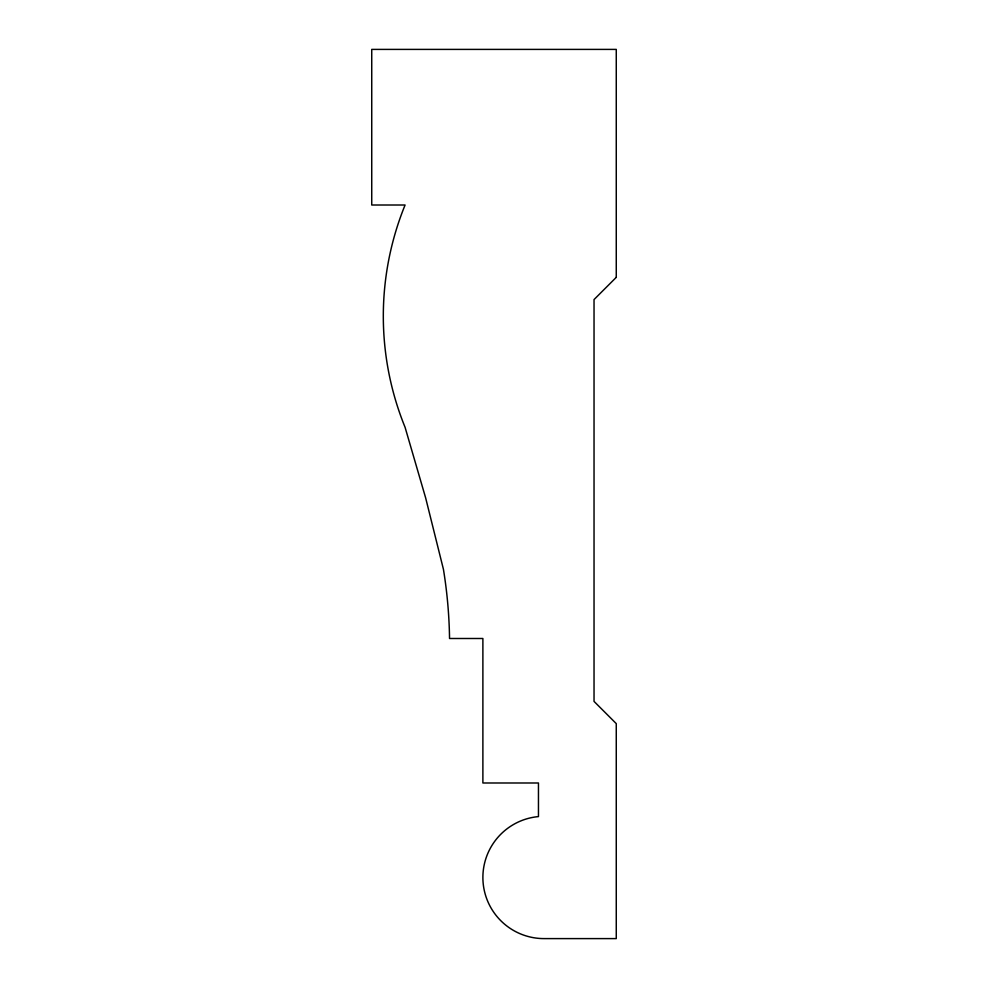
<?xml version="1.0" encoding="UTF-8"?>
<svg xmlns="http://www.w3.org/2000/svg" width="988" height="988" viewBox="0 0 988 988"><rect width="100%" height="100%" fill="white"/><g stroke="black" fill="none" stroke-linecap="round" stroke-linejoin="round"><path stroke-width="1.48" d="M616.265 277.344L594.035 299.574L594.035 701.394L616.265 723.624L616.265 938.6L544.018 938.6A61.133 61.133 0 0 1 482.947 880.246A61.133 61.133 0 0 1 538.46 816.594L538.46 782.99L482.885 782.99L482.885 638.495L449.54 638.495A471.325 471.325 0 0 0 443.427 569.298L425.655 497.927L405.08 427.31A294.696 294.696 0 0 1 405.08 205.01L371.735 205.01L371.735 49.4L616.265 49.4L616.265 277.344"/></g></svg>
